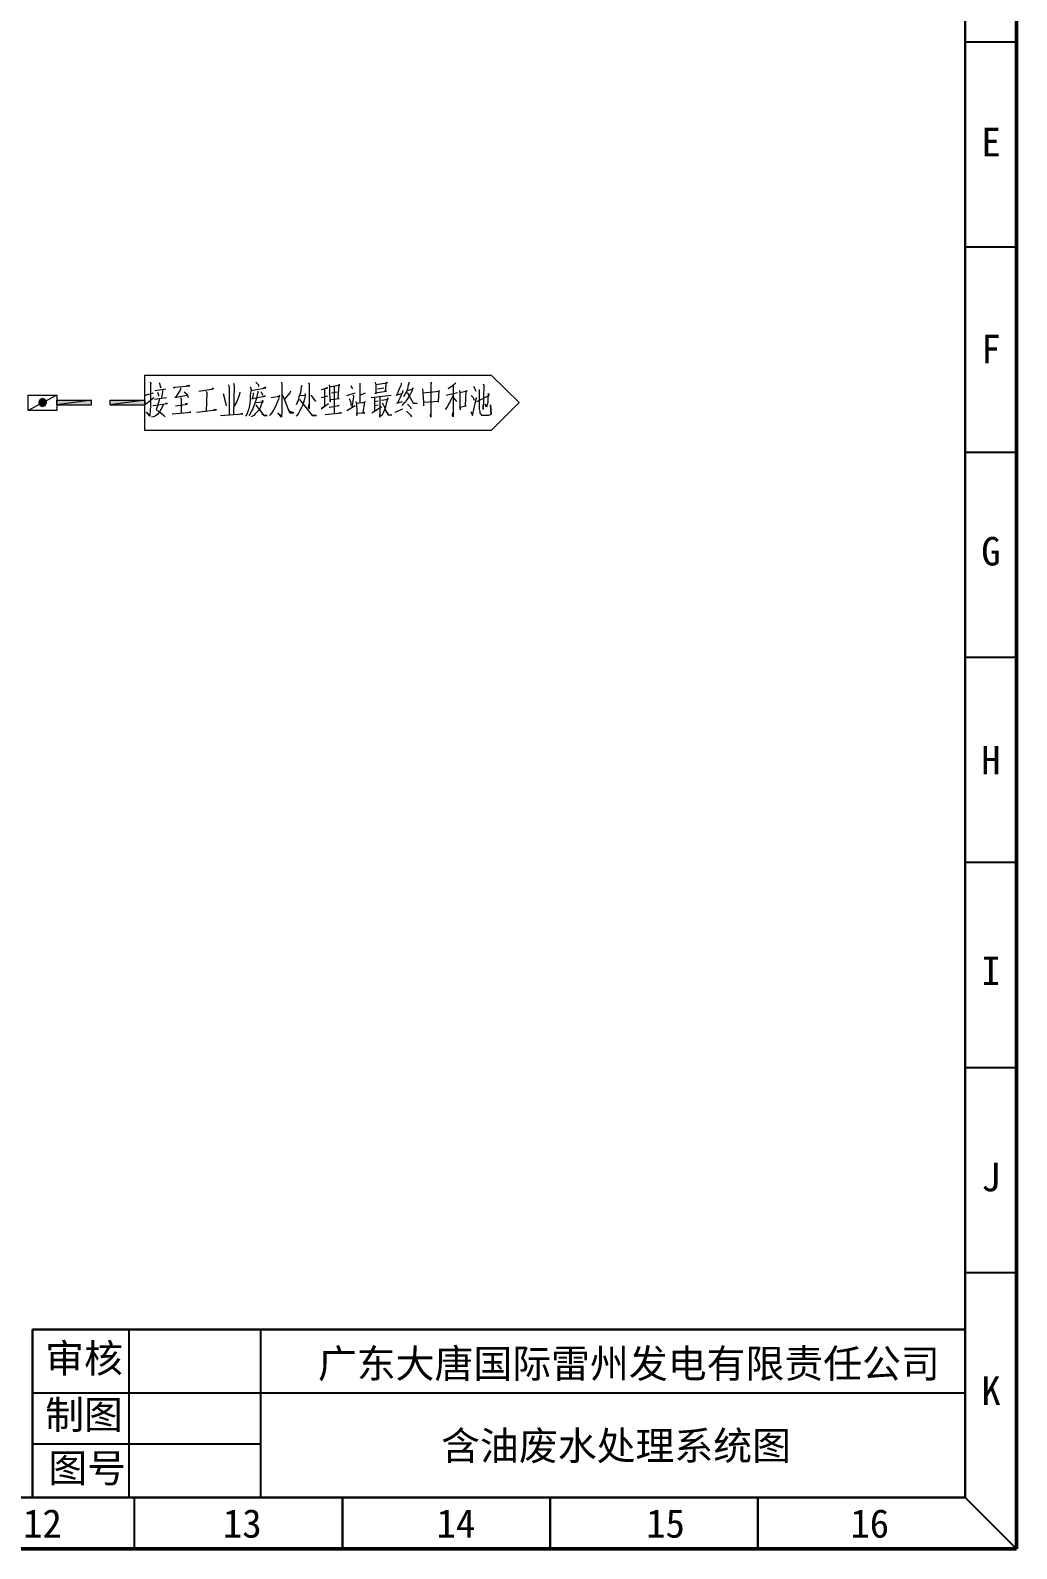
# Model space of a CAD drawing. Extents: x 2439 to 2860, y 496 to 788.
# Drawn here: x 2739.2 to 2860.3, y 495.9 to 682.4 of the extents above; entities that cross this region are included whole.
import ezdxf

# ---------------------------------------------------------------- set-up
doc = ezdxf.new("R2010")
doc.units = 0
doc.header["$LTSCALE"] = 15
doc.header["$MEASUREMENT"] = 0
doc.layers.get('0').update_dxf_attribs({"linetype": 'CONTINUOUS'})
doc.styles.add('样式 3 3.5', font='', dxfattribs={"height": 3.5})
doc.styles.get('样式 3 3.5').set_extended_font_data('FangSong_GB2312')

msp = doc.modelspace()

# ---------------------------------------------------------------- hatches: boundary and pattern name
h = msp.add_hatch(color=0)
edge = h.paths.add_edge_path(flags=0)
edge.add_spline(control_points=[(2740.27, 636.86), (2740.27, 636.86), (2740.9, 636.86), (2740.9, 636.86), (2740.9, 636.86), (2740.34, 636.93), (2740.34, 636.93), (2740.34, 636.93), (2740.27, 636.86), (2740.27, 636.86)], knot_values=[0, 0, 0, 0, 1, 1, 1, 2, 2, 2, 3, 3, 3, 3], degree=3, periodic=0)
edge = h.paths.add_edge_path(flags=0)
edge.add_spline(control_points=[(2740.9, 636.86), (2740.9, 636.86), (2740.34, 636.93), (2740.34, 636.93), (2740.34, 636.93), (2741.11, 636.93), (2741.11, 636.93), (2741.11, 636.93), (2740.9, 636.86), (2740.9, 636.86)], knot_values=[0, 0, 0, 0, 1, 1, 1, 2, 2, 2, 3, 3, 3, 3], degree=3, periodic=0)
h = msp.add_hatch(color=0)
edge = h.paths.add_edge_path(flags=0)
edge.add_spline(control_points=[(2740.27, 636.72), (2740.27, 636.72), (2740.69, 636.72), (2740.69, 636.72), (2740.69, 636.72), (2740.27, 636.86), (2740.27, 636.86), (2740.27, 636.86), (2740.27, 636.72), (2740.27, 636.72)], knot_values=[0, 0, 0, 0, 1, 1, 1, 2, 2, 2, 3, 3, 3, 3], degree=3, periodic=0)
edge = h.paths.add_edge_path(flags=0)
edge.add_spline(control_points=[(2740.69, 636.72), (2740.69, 636.72), (2740.27, 636.86), (2740.27, 636.86), (2740.27, 636.86), (2740.9, 636.86), (2740.9, 636.86), (2740.9, 636.86), (2740.69, 636.72), (2740.69, 636.72)], knot_values=[0, 0, 0, 0, 1, 1, 1, 2, 2, 2, 3, 3, 3, 3], degree=3, periodic=0)
h = msp.add_hatch(color=0)
edge = h.paths.add_edge_path(flags=0)
edge.add_spline(control_points=[(2740.27, 636.58), (2740.27, 636.58), (2740.48, 636.58), (2740.48, 636.58), (2740.48, 636.58), (2740.27, 636.51), (2740.27, 636.51), (2740.27, 636.51), (2740.27, 636.58), (2740.27, 636.58)], knot_values=[0, 0, 0, 0, 1, 1, 1, 2, 2, 2, 3, 3, 3, 3], degree=3, periodic=0)
edge = h.paths.add_edge_path(flags=0)
edge.add_spline(control_points=[(2740.48, 636.58), (2740.48, 636.58), (2740.27, 636.51), (2740.27, 636.51), (2740.27, 636.51), (2741.04, 636.51), (2741.04, 636.51), (2741.04, 636.51), (2740.48, 636.58), (2740.48, 636.58)], knot_values=[0, 0, 0, 0, 1, 1, 1, 2, 2, 2, 3, 3, 3, 3], degree=3, periodic=0)
h = msp.add_hatch(color=0)
edge = h.paths.add_edge_path(flags=0)
edge.add_spline(control_points=[(2740.62, 636.23), (2740.62, 636.23), (2740.48, 636.37), (2740.48, 636.37), (2740.48, 636.37), (2740.97, 636.37), (2740.97, 636.37), (2740.97, 636.37), (2740.62, 636.23), (2740.62, 636.23)], knot_values=[0, 0, 0, 0, 1, 1, 1, 2, 2, 2, 3, 3, 3, 3], degree=3, periodic=0)
edge = h.paths.add_edge_path(flags=0)
edge.add_spline(control_points=[(2740.48, 636.37), (2740.48, 636.37), (2740.97, 636.37), (2740.97, 636.37), (2740.97, 636.37), (2740.27, 636.51), (2740.27, 636.51), (2740.27, 636.51), (2740.48, 636.37), (2740.48, 636.37)], knot_values=[0, 0, 0, 0, 1, 1, 1, 2, 2, 2, 3, 3, 3, 3], degree=3, periodic=0)
edge = h.paths.add_edge_path(flags=0)
edge.add_spline(control_points=[(2740.97, 636.37), (2740.97, 636.37), (2740.27, 636.51), (2740.27, 636.51), (2740.27, 636.51), (2741.04, 636.51), (2741.04, 636.51), (2741.04, 636.51), (2740.97, 636.37), (2740.97, 636.37)], knot_values=[0, 0, 0, 0, 1, 1, 1, 2, 2, 2, 3, 3, 3, 3], degree=3, periodic=0)
h = msp.add_hatch(color=0)
edge = h.paths.add_edge_path(flags=0)
edge.add_spline(control_points=[(2740.34, 636.93), (2740.34, 636.93), (2741.11, 636.93), (2741.11, 636.93), (2741.11, 636.93), (2740.41, 637.07), (2740.41, 637.07), (2740.41, 637.07), (2740.34, 636.93), (2740.34, 636.93)], knot_values=[0, 0, 0, 0, 1, 1, 1, 2, 2, 2, 3, 3, 3, 3], degree=3, periodic=0)
edge = h.paths.add_edge_path(flags=0)
edge.add_spline(control_points=[(2741.11, 636.93), (2741.11, 636.93), (2740.41, 637.07), (2740.41, 637.07), (2740.41, 637.07), (2740.9, 637.07), (2740.9, 637.07), (2740.9, 637.07), (2741.11, 636.93), (2741.11, 636.93)], knot_values=[0, 0, 0, 0, 1, 1, 1, 2, 2, 2, 3, 3, 3, 3], degree=3, periodic=0)
h = msp.add_hatch(color=0)
h.dxf.hatch_style = 2
h.paths.add_polyline_path([(2740.76, 637.14), (2740.41, 637.07), (2740.9, 637.07)])
h = msp.add_hatch(color=0)
edge = h.paths.add_edge_path(flags=0)
edge.add_spline(control_points=[(2740.48, 636.58), (2740.48, 636.58), (2741.11, 636.58), (2741.11, 636.58), (2741.11, 636.58), (2740.69, 636.72), (2740.69, 636.72), (2740.69, 636.72), (2740.48, 636.58), (2740.48, 636.58)], knot_values=[0, 0, 0, 0, 1, 1, 1, 2, 2, 2, 3, 3, 3, 3], degree=3, periodic=0)
edge = h.paths.add_edge_path(flags=0)
edge.add_spline(control_points=[(2741.11, 636.58), (2741.11, 636.58), (2740.69, 636.72), (2740.69, 636.72), (2740.69, 636.72), (2741.18, 636.72), (2741.18, 636.72), (2741.18, 636.72), (2741.11, 636.58), (2741.11, 636.58)], knot_values=[0, 0, 0, 0, 1, 1, 1, 2, 2, 2, 3, 3, 3, 3], degree=3, periodic=0)
h = msp.add_hatch(color=0)
h.dxf.hatch_style = 2
h.paths.add_polyline_path([(2740.48, 636.58), (2741.11, 636.58), (2741.04, 636.51)])
h = msp.add_hatch(color=0)
h.dxf.hatch_style = 2
h.paths.add_polyline_path([(2741.11, 636.93), (2740.9, 636.86), (2741.18, 636.86)])
h = msp.add_hatch(color=0)
edge = h.paths.add_edge_path(flags=0)
edge.add_spline(control_points=[(2742.44, 637), (2742.44, 637), (2742.44, 636.44), (2742.44, 636.44), (2742.44, 636.44), (2746.7, 637), (2746.7, 637), (2746.7, 637), (2742.44, 637), (2742.44, 637)], knot_values=[0, 0, 0, 0, 1, 1, 1, 2, 2, 2, 3, 3, 3, 3], degree=3, periodic=0)
edge = h.paths.add_edge_path(flags=0)
edge.add_spline(control_points=[(2742.44, 636.44), (2742.44, 636.44), (2746.7, 637), (2746.7, 637), (2746.7, 637), (2746.7, 636.44), (2746.7, 636.44), (2746.7, 636.44), (2742.44, 636.44), (2742.44, 636.44)], knot_values=[0, 0, 0, 0, 1, 1, 1, 2, 2, 2, 3, 3, 3, 3], degree=3, periodic=0)
h = msp.add_hatch(color=0)
edge = h.paths.add_edge_path(flags=0)
edge.add_spline(control_points=[(2749, 637), (2749, 637), (2749, 636.44), (2749, 636.44), (2749, 636.44), (2753.26, 637), (2753.26, 637), (2753.26, 637), (2749, 637), (2749, 637)], knot_values=[0, 0, 0, 0, 1, 1, 1, 2, 2, 2, 3, 3, 3, 3], degree=3, periodic=0)
edge = h.paths.add_edge_path(flags=0)
edge.add_spline(control_points=[(2749, 636.44), (2749, 636.44), (2753.26, 637), (2753.26, 637), (2753.26, 637), (2753.26, 636.44), (2753.26, 636.44), (2753.26, 636.44), (2749, 636.44), (2749, 636.44)], knot_values=[0, 0, 0, 0, 1, 1, 1, 2, 2, 2, 3, 3, 3, 3], degree=3, periodic=0)

# ---------------------------------------------------------------- linework, layer by layer
at = {"color": 0, "lineweight": 50}
for p, q in [((2860.33, 788.23), (2860.33, 495.91)), ((2860.33, 495.91), (2439.49, 495.91))]:
    msp.add_line(p, q, dxfattribs=at)
at = {"color": 0, "lineweight": 30}
for p, q in [((2854.03, 781.93), (2854.03, 502.21)), ((2739.47, 522.85), (2854.03, 522.85)), ((2739.47, 502.21), (2739.47, 522.85)), ((2854.03, 502.21), (2445.79, 502.21))]:
    msp.add_line(p, q, dxfattribs=at)
at = {"color": 0}
for p, q in [((2860.33, 680.99), (2854.03, 680.99)), ((2860.33, 655.79), (2854.03, 655.79)), ((2860.33, 630.59), (2854.03, 630.59)), ((2860.33, 605.39), (2854.03, 605.39)), ((2860.33, 580.19), (2854.03, 580.19)), ((2860.33, 554.99), (2854.03, 554.99)), ((2860.33, 529.79), (2854.03, 529.79)), ((2751.34, 502.21), (2751.34, 522.85)), ((2767.5, 502.21), (2767.5, 522.85)), ((2739.47, 515.04), (2854.03, 515.04)), ((2755.88, 515.04), (2853.84, 515.04)), ((2739.47, 508.77), (2767.47, 508.77)), ((2751.97, 502.21), (2751.97, 495.91)), ((2751.97, 502.21), (2751.97, 495.91)), ((2777.49, 502.21), (2777.49, 495.91)), ((2777.53, 502.21), (2777.53, 495.91)), ((2803, 502.21), (2803, 495.91)), ((2803.05, 502.21), (2803.05, 495.91)), ((2828.52, 502.21), (2828.52, 495.91)), ((2828.56, 502.21), (2828.56, 495.91)), ((2854.03, 502.21), (2860.33, 495.91))]:
    msp.add_line(p, q, dxfattribs=at)
at = {"color": 0, "lineweight": 5}
for points in [[(2753.26, 640.07), (2795.8, 640.07), (2799.22, 636.72), (2795.8, 633.3), (2753.26, 633.3), (2753.26, 640.07)], [(2753.33, 637.63), (2754.31, 637.91)], [(2753.89, 639.23), (2754.03, 639.03), (2753.96, 639.1), (2753.96, 636.3), (2753.89, 635.18), (2753.89, 635.11), (2753.89, 635.04), (2753.47, 635.53), (2753.89, 635.04)], [(2754.52, 638.19), (2755.85, 638.4)], [(2754.8, 637.98), (2754.94, 637.63), (2754.94, 637.49)], [(2755.01, 639.16), (2755.15, 638.75), (2755.22, 638.54)], [(2755.43, 638.19), (2755.43, 638.05), (2755.29, 637.28)], [(2756.75, 638.61), (2756.82, 638.54), (2756.96, 638.61), (2758.78, 638.75), (2758.64, 638.82), (2758.36, 638.75)], [(2757.66, 638.54), (2757.66, 638.33), (2757.03, 637.35), (2756.96, 637.35), (2758.43, 637.63)], [(2758.08, 638.05), (2758.36, 637.77), (2758.5, 637.56), (2758.57, 637.35)], [(2759.9, 638.12), (2761.71, 638.4), (2761.64, 638.47), (2761.5, 638.4)], [(2760.81, 638.12), (2760.88, 637.91), (2760.81, 635.67)], [(2763.53, 638.89), (2763.6, 638.54), (2763.6, 635.18)], [(2764.16, 639.1), (2764.23, 638.82), (2764.16, 635.25)], [(2764.93, 637.98), (2764.86, 637.56), (2764.58, 636.86), (2764.16, 636.16)], [(2766.18, 638.68), (2766.32, 638.33), (2766.18, 637.56), (2766.18, 636.93), (2766.11, 636.37), (2766.04, 635.95), (2765.9, 635.6), (2765.77, 635.25), (2765.63, 635.04)], [(2767.16, 638.12), (2767.16, 637.98), (2766.95, 637.14), (2766.81, 636.72), (2766.67, 636.3), (2766.53, 635.95), (2766.32, 635.6), (2766.18, 635.32), (2766.04, 635.11)], [(2766.32, 638.19), (2768.14, 638.54), (2768.07, 638.61), (2767.79, 638.47)], [(2766.6, 637.91), (2766.46, 637.14), (2766.39, 637.21), (2768.07, 637.49), (2767.93, 637.49), (2767.79, 637.42)], [(2766.88, 639.23), (2767.23, 638.89), (2767.23, 638.68)], [(2767.51, 638.05), (2767.65, 637.91), (2767.72, 637.63)], [(2770.03, 639.23), (2770.1, 638.89), (2770.1, 635.39), (2770.03, 635.11), (2770.03, 634.9), (2769.61, 635.46), (2770.03, 635.04)], [(2771.14, 638.12), (2771.07, 637.91), (2770.38, 637.07)], [(2772.54, 638.82), (2772.47, 638.61), (2772.4, 637.91), (2772.19, 637.42), (2772.12, 637.07), (2771.98, 636.72), (2771.84, 636.44)], [(2773.38, 639.16), (2773.45, 638.96), (2773.45, 638.82), (2773.45, 635.95), (2773.38, 636.09), (2773.45, 636.51)], [(2774.92, 638.33), (2775.75, 638.54), (2775.68, 638.54), (2775.54, 638.47), (2775.33, 638.4), (2775.33, 636.3), (2774.92, 635.95), (2775.82, 636.58)], [(2775.89, 638.89), (2775.96, 638.61), (2775.96, 637.77), (2776.03, 636.79), (2776.03, 637.07), (2776.52, 637.14), (2777.15, 637.21), (2777.01, 637.21), (2777.15, 638.96), (2777.15, 638.82), (2777.08, 638.82), (2775.96, 638.61)], [(2776.17, 637.91), (2776.87, 638.05)], [(2776.52, 638.68), (2776.52, 635.32)], [(2778.06, 637.56), (2779.11, 637.91)], [(2778.55, 638.82), (2778.69, 638.54), (2778.76, 638.4)], [(2779.67, 639.1), (2779.67, 638.89), (2779.67, 636.65)], [(2779.67, 637.63), (2780.36, 637.91)], [(2781.55, 639.23), (2781.62, 638.89), (2781.62, 637.77), (2781.55, 637.91), (2782.95, 638.12), (2782.81, 638.12), (2782.95, 639.23), (2783.02, 639.1), (2781.62, 638.89)], [(2781.83, 638.4), (2782.6, 638.54)], [(2784.76, 639.1), (2784.76, 638.96), (2784.69, 638.82), (2784.42, 638.19), (2784.21, 637.63), (2784.14, 637.63), (2784.83, 637.84)], [(2784.97, 638.19), (2784.9, 637.98), (2784.62, 637.35), (2784.42, 636.93), (2784.28, 636.65), (2784.21, 636.65), (2784.9, 636.86)], [(2785.53, 638.19), (2785.53, 638.19), (2786.23, 638.4), (2786.16, 638.54), (2786.02, 638.05), (2785.88, 637.77), (2785.74, 637.56), (2785.6, 637.28), (2785.39, 637), (2785.25, 636.72), (2785.04, 636.58), (2784.9, 636.44), (2784.83, 636.37)], [(2785.67, 639.23), (2785.67, 639.03), (2785.6, 638.89), (2785.53, 638.4), (2785.39, 638.05), (2785.25, 637.77), (2785.04, 637.42)], [(2785.39, 637.98), (2785.53, 637.91), (2786.23, 636.65), (2786.72, 636.58), (2786.23, 636.65), (2786.16, 636.86)], [(2787.35, 638.4), (2787.42, 637.91), (2787.49, 636.72), (2787.49, 636.3)], [(2787.42, 637.91), (2789.44, 638.12), (2789.37, 638.19), (2789.3, 636.86), (2789.37, 636.86), (2787.49, 636.72)], [(2788.33, 639.23), (2788.47, 639.03), (2788.4, 639.1), (2788.4, 634.9), (2788.33, 635.11), (2788.4, 635.32)], [(2791.68, 637.91), (2790.28, 637.56)], [(2791.47, 639.1), (2791.05, 638.75), (2790.63, 638.47), (2790.49, 638.4)], [(2791.12, 638.75), (2791.12, 634.97), (2791.05, 635.18), (2791.12, 635.53)], [(2791.89, 638.19), (2791.96, 637.91), (2791.96, 636.16), (2792.03, 635.81), (2791.96, 636.16), (2792.73, 636.3), (2792.66, 636.3), (2792.73, 638.19), (2792.87, 638.12), (2791.96, 637.91)], [(2793.64, 638.68), (2793.77, 638.47), (2793.84, 638.33), (2793.91, 638.12)], [(2794.33, 638.33), (2794.33, 638.12), (2794.33, 635.95), (2794.4, 635.6), (2794.4, 635.39), (2794.47, 635.32), (2794.61, 635.18), (2794.82, 635.18), (2795.17, 635.18), (2795.52, 635.18), (2795.73, 635.25), (2795.8, 635.32), (2795.73, 636.44), (2795.8, 635.25)], [(2794.82, 639.03), (2794.89, 638.82), (2794.82, 635.88), (2794.82, 636.09), (2794.82, 636.37)], [(2742.44, 637.63), (2738.94, 635.74), (2738.94, 637.63), (2742.44, 637.63), (2742.44, 635.74), (2738.94, 635.74)], [(2741.18, 636.72), (2741.04, 637.07), (2740.69, 637.21), (2740.41, 637.07), (2740.27, 636.72), (2740.41, 636.37), (2740.69, 636.23), (2741.04, 636.37), (2741.18, 636.72)], [(2740.76, 637.14), (2740.41, 637.07), (2740.9, 637.07), (2740.76, 637.14)], [(2740.48, 636.58), (2741.11, 636.58), (2741.04, 636.51), (2740.48, 636.58)], [(2741.11, 636.93), (2740.9, 636.86), (2741.18, 636.86), (2741.11, 636.93)], [(2742.44, 637.07), (2742.44, 636.37)], [(2753.26, 637), (2753.26, 636.44)], [(2753.33, 636.51), (2754.38, 637.35)], [(2755.5, 636.44), (2755.43, 636.23), (2755.22, 635.88), (2755.01, 635.53), (2754.8, 635.25), (2754.52, 635.04), (2754.31, 634.97), (2754.1, 634.9)], [(2754.24, 636.37), (2754.94, 636.44), (2755.43, 636.51), (2756.06, 636.58), (2755.99, 636.58), (2755.85, 636.58)], [(2754.45, 637.14), (2755.92, 637.35)], [(2755.01, 637.14), (2755.01, 637), (2754.87, 636.44), (2754.66, 635.81), (2754.94, 635.67), (2755.22, 635.46), (2755.57, 635.18), (2755.78, 634.97)], [(2757.03, 636.3), (2758.5, 636.51), (2758.43, 636.58), (2758.22, 636.51)], [(2757.66, 637.35), (2757.73, 637.14), (2757.73, 635.39)], [(2762.9, 637.84), (2763.18, 636.72), (2763.25, 636.3)], [(2766.95, 636.72), (2767.79, 636.79), (2767.72, 637), (2767.65, 636.65), (2767.51, 636.3), (2767.37, 635.95), (2767.23, 635.74), (2767.02, 635.53), (2766.81, 635.32), (2766.67, 635.11), (2766.32, 634.97)], [(2766.95, 636.44), (2766.95, 636.37), (2767.86, 635.11), (2768.28, 635.11), (2768.21, 635.11), (2767.86, 635.11), (2767.65, 635.32)], [(2768.77, 637.35), (2769.82, 637.49), (2769.82, 637.56), (2769.82, 637.63), (2769.68, 637.14), (2769.47, 636.65), (2769.33, 636.23), (2769.12, 635.88), (2768.91, 635.53), (2768.7, 635.25), (2768.56, 635.11)], [(2770.1, 637.77), (2770.31, 637.35), (2770.51, 636.86), (2770.72, 636.3), (2770.93, 635.67), (2771.07, 635.46), (2771.56, 635.46), (2771.07, 635.6)], [(2772.26, 637.56), (2773.03, 637.63), (2772.96, 637.77), (2772.96, 637.49), (2772.82, 637), (2772.75, 636.72), (2772.61, 636.37), (2772.47, 636.02), (2772.26, 635.67), (2772.12, 635.39), (2771.98, 635.18), (2771.84, 635.04)], [(2772.26, 637.07), (2773.8, 635.11), (2774.36, 635.11), (2773.87, 635.18), (2773.59, 635.39)], [(2773.66, 637.63), (2773.66, 637.63), (2774.08, 637.07), (2774.22, 636.86)], [(2775.68, 637.49), (2774.92, 637.28)], [(2775.89, 636.16), (2775.96, 636.16), (2777.15, 636.37), (2777.08, 636.37), (2776.94, 636.3)], [(2778.06, 635.74), (2779.11, 636.37)], [(2778.34, 637.21), (2778.55, 636.72), (2778.55, 636.37)], [(2778.83, 637.63), (2778.9, 637.42), (2778.69, 636.09)], [(2779.18, 636.86), (2779.25, 636.51), (2779.32, 635.67), (2779.32, 635.11), (2779.32, 635.39), (2780.29, 635.46), (2780.08, 635.46), (2780.29, 636.86), (2780.29, 636.72), (2779.25, 636.58)], [(2781.06, 637.35), (2783.51, 637.63)], [(2781.13, 635.46), (2782.39, 636.23)], [(2781.48, 637.42), (2781.48, 635.67)], [(2781.48, 636.86), (2781.9, 636.93)], [(2781.48, 636.37), (2781.9, 636.44)], [(2782.11, 637.49), (2782.11, 635.39), (2782.11, 635.18), (2782.11, 634.9), (2782.11, 635.04), (2782.11, 635.32)], [(2782.32, 637), (2783.16, 637.14), (2783.09, 637.28), (2782.95, 636.72), (2782.88, 636.44), (2782.81, 636.16), (2782.67, 635.74), (2782.53, 635.46), (2782.39, 635.11), (2782.25, 635.04)], [(2783.02, 635.53), (2783.16, 635.25), (2783.58, 635.18), (2783.16, 635.18), (2783.09, 635.32), (2782.88, 635.74), (2782.74, 636.09), (2782.6, 636.37), (2782.46, 636.65)], [(2785.53, 636.51), (2785.81, 636.23), (2785.88, 636.16), (2785.95, 635.95)], [(2791.12, 637.63), (2790.91, 637.21), (2790.77, 636.86), (2790.56, 636.51), (2790.42, 636.23), (2790.14, 635.88)], [(2791.12, 637.35), (2791.4, 637), (2791.54, 636.86)], [(2793.29, 635.6), (2793.5, 635.11), (2793.98, 637.35)], [(2793.36, 637.56), (2793.57, 637.35), (2793.64, 637.21), (2793.71, 637)], [(2794.05, 636.86), (2795.59, 637.63), (2795.45, 637.84), (2795.38, 637), (2795.38, 636.72), (2795.31, 636.44), (2795.24, 636.16), (2795.03, 636.51), (2795.24, 636.23), (2795.31, 636.44)], [(2756.61, 635.32), (2756.68, 635.32), (2758.92, 635.53), (2758.78, 635.53), (2758.57, 635.46)], [(2759.62, 635.53), (2762.06, 635.81), (2761.99, 635.88), (2761.71, 635.81)], [(2762.55, 635.11), (2765.28, 635.32), (2765.14, 635.32), (2764.86, 635.25)], [(2770.86, 635.88), (2771.07, 635.53)], [(2775.4, 635.25), (2777.43, 635.46), (2777.29, 635.46), (2777.08, 635.39)], [(2784, 635.53), (2784.97, 635.95)], [(2785.39, 635.67), (2785.74, 635.32), (2785.88, 635.18), (2786.02, 634.97)]]:
    msp.add_lwpolyline(points, dxfattribs=at)
for points in [[(2740.27, 636.86), (2740.27, 636.86), (2740.9, 636.86), (2740.9, 636.86), (2740.9, 636.86), (2740.34, 636.93), (2740.34, 636.93), (2740.34, 636.93), (2740.27, 636.86), (2740.27, 636.86)], [(2740.27, 636.72), (2740.27, 636.72), (2740.69, 636.72), (2740.69, 636.72), (2740.69, 636.72), (2740.27, 636.86), (2740.27, 636.86), (2740.27, 636.86), (2740.27, 636.72), (2740.27, 636.72)], [(2740.69, 636.72), (2740.69, 636.72), (2740.27, 636.86), (2740.27, 636.86), (2740.27, 636.86), (2740.9, 636.86), (2740.9, 636.86), (2740.9, 636.86), (2740.69, 636.72), (2740.69, 636.72)], [(2740.27, 636.58), (2740.27, 636.58), (2740.48, 636.58), (2740.48, 636.58), (2740.48, 636.58), (2740.27, 636.72), (2740.27, 636.72), (2740.27, 636.72), (2740.27, 636.58), (2740.27, 636.58)], [(2740.48, 636.58), (2740.48, 636.58), (2740.27, 636.72), (2740.27, 636.72), (2740.27, 636.72), (2740.69, 636.72), (2740.69, 636.72), (2740.69, 636.72), (2740.48, 636.58), (2740.48, 636.58)], [(2740.27, 636.58), (2740.27, 636.58), (2740.48, 636.58), (2740.48, 636.58), (2740.48, 636.58), (2740.27, 636.51), (2740.27, 636.51), (2740.27, 636.51), (2740.27, 636.58), (2740.27, 636.58)], [(2740.48, 636.58), (2740.48, 636.58), (2740.27, 636.51), (2740.27, 636.51), (2740.27, 636.51), (2741.04, 636.51), (2741.04, 636.51), (2741.04, 636.51), (2740.48, 636.58), (2740.48, 636.58)], [(2740.48, 636.37), (2740.48, 636.37), (2740.97, 636.37), (2740.97, 636.37), (2740.97, 636.37), (2740.27, 636.51), (2740.27, 636.51), (2740.27, 636.51), (2740.48, 636.37), (2740.48, 636.37)], [(2740.97, 636.37), (2740.97, 636.37), (2740.27, 636.51), (2740.27, 636.51), (2740.27, 636.51), (2741.04, 636.51), (2741.04, 636.51), (2741.04, 636.51), (2740.97, 636.37), (2740.97, 636.37)], [(2740.34, 636.93), (2740.34, 636.93), (2741.11, 636.93), (2741.11, 636.93), (2741.11, 636.93), (2740.41, 637.07), (2740.41, 637.07), (2740.41, 637.07), (2740.34, 636.93), (2740.34, 636.93)], [(2740.9, 636.86), (2740.9, 636.86), (2740.34, 636.93), (2740.34, 636.93), (2740.34, 636.93), (2741.11, 636.93), (2741.11, 636.93), (2741.11, 636.93), (2740.9, 636.86), (2740.9, 636.86)], [(2741.11, 636.93), (2741.11, 636.93), (2740.41, 637.07), (2740.41, 637.07), (2740.41, 637.07), (2740.9, 637.07), (2740.9, 637.07), (2740.9, 637.07), (2741.11, 636.93), (2741.11, 636.93)], [(2740.48, 636.58), (2740.48, 636.58), (2741.11, 636.58), (2741.11, 636.58), (2741.11, 636.58), (2740.69, 636.72), (2740.69, 636.72), (2740.69, 636.72), (2740.48, 636.58), (2740.48, 636.58)], [(2740.62, 636.23), (2740.62, 636.23), (2740.48, 636.37), (2740.48, 636.37), (2740.48, 636.37), (2740.97, 636.37), (2740.97, 636.37), (2740.97, 636.37), (2740.62, 636.23), (2740.62, 636.23)], [(2740.69, 636.72), (2740.69, 636.72), (2741.18, 636.72), (2741.18, 636.72), (2741.18, 636.72), (2740.9, 636.86), (2740.9, 636.86), (2740.9, 636.86), (2740.69, 636.72), (2740.69, 636.72)], [(2741.11, 636.58), (2741.11, 636.58), (2740.69, 636.72), (2740.69, 636.72), (2740.69, 636.72), (2741.18, 636.72), (2741.18, 636.72), (2741.18, 636.72), (2741.11, 636.58), (2741.11, 636.58)], [(2741.18, 636.72), (2741.18, 636.72), (2740.9, 636.86), (2740.9, 636.86), (2740.9, 636.86), (2741.18, 636.86), (2741.18, 636.86), (2741.18, 636.86), (2741.18, 636.72), (2741.18, 636.72)], [(2742.44, 637), (2742.44, 637), (2742.44, 636.44), (2742.44, 636.44), (2742.44, 636.44), (2746.7, 637), (2746.7, 637), (2746.7, 637), (2742.44, 637), (2742.44, 637)], [(2742.44, 636.44), (2742.44, 636.44), (2746.7, 637), (2746.7, 637), (2746.7, 637), (2746.7, 636.44), (2746.7, 636.44), (2746.7, 636.44), (2742.44, 636.44), (2742.44, 636.44)], [(2749, 637), (2749, 637), (2749, 636.44), (2749, 636.44), (2749, 636.44), (2753.26, 637), (2753.26, 637), (2753.26, 637), (2749, 637), (2749, 637)], [(2749, 636.44), (2749, 636.44), (2753.26, 637), (2753.26, 637), (2753.26, 637), (2753.26, 636.44), (2753.26, 636.44), (2753.26, 636.44), (2749, 636.44), (2749, 636.44)]]:
    msp.add_open_spline(points, degree=3, knots=[0, 0, 0, 0, 1, 1, 1, 2, 2, 2, 3, 3, 3, 3], dxfattribs=at)

# ---------------------------------------------------------------- texts
at = {"color": 0, "style": '样式 3 3.5'}
for s, p in [('E', (2855.99, 666.97)), ('F', (2855.99, 641.54)), ('G', (2855.99, 616.7)), ('H', (2855.99, 591.03)), ('I', (2855.99, 565.14)), ('J', (2855.99, 539.82)), ('K', (2855.99, 513.57)), ('12', (2738.31, 497.26)), ('13', (2762.85, 497.26)), ('14', (2789.09, 497.26)), ('15', (2814.83, 497.26)), ('16', (2839.91, 497.26))]:
    msp.add_text(s, height=3.5, dxfattribs=at).set_placement(p)
at = {"char_height": 3.5, "attachment_point": 1, "style": '样式 3 3.5'}
for s, width, insert in [('审核', 23.5945, (2741.02, 521.05)), ('制图', 30.3358, (2741.02, 514.11)), ('图号', 20.6204, (2741.41, 507.57))]:
    msp.add_mtext_dynamic_manual_height_columns(s, width=width, gutter_width=10, heights=[0], dxfattribs=dict(at, insert=insert))
at = {"color": 0, "char_height": 3.5, "width": 115.1998, "attachment_point": 5, "style": '样式 3 3.5'}
for s, insert in [('{\\fSimSun|b0|i0|c134|p2;广东大唐国际雷州发电有限责任公司}', (2812.71, 518.44)), ('含油废水处理系统图', (2811.14, 508.35))]:
    msp.add_mtext(s, dxfattribs=dict(at, insert=insert))

doc.saveas('drawing.dxf')
